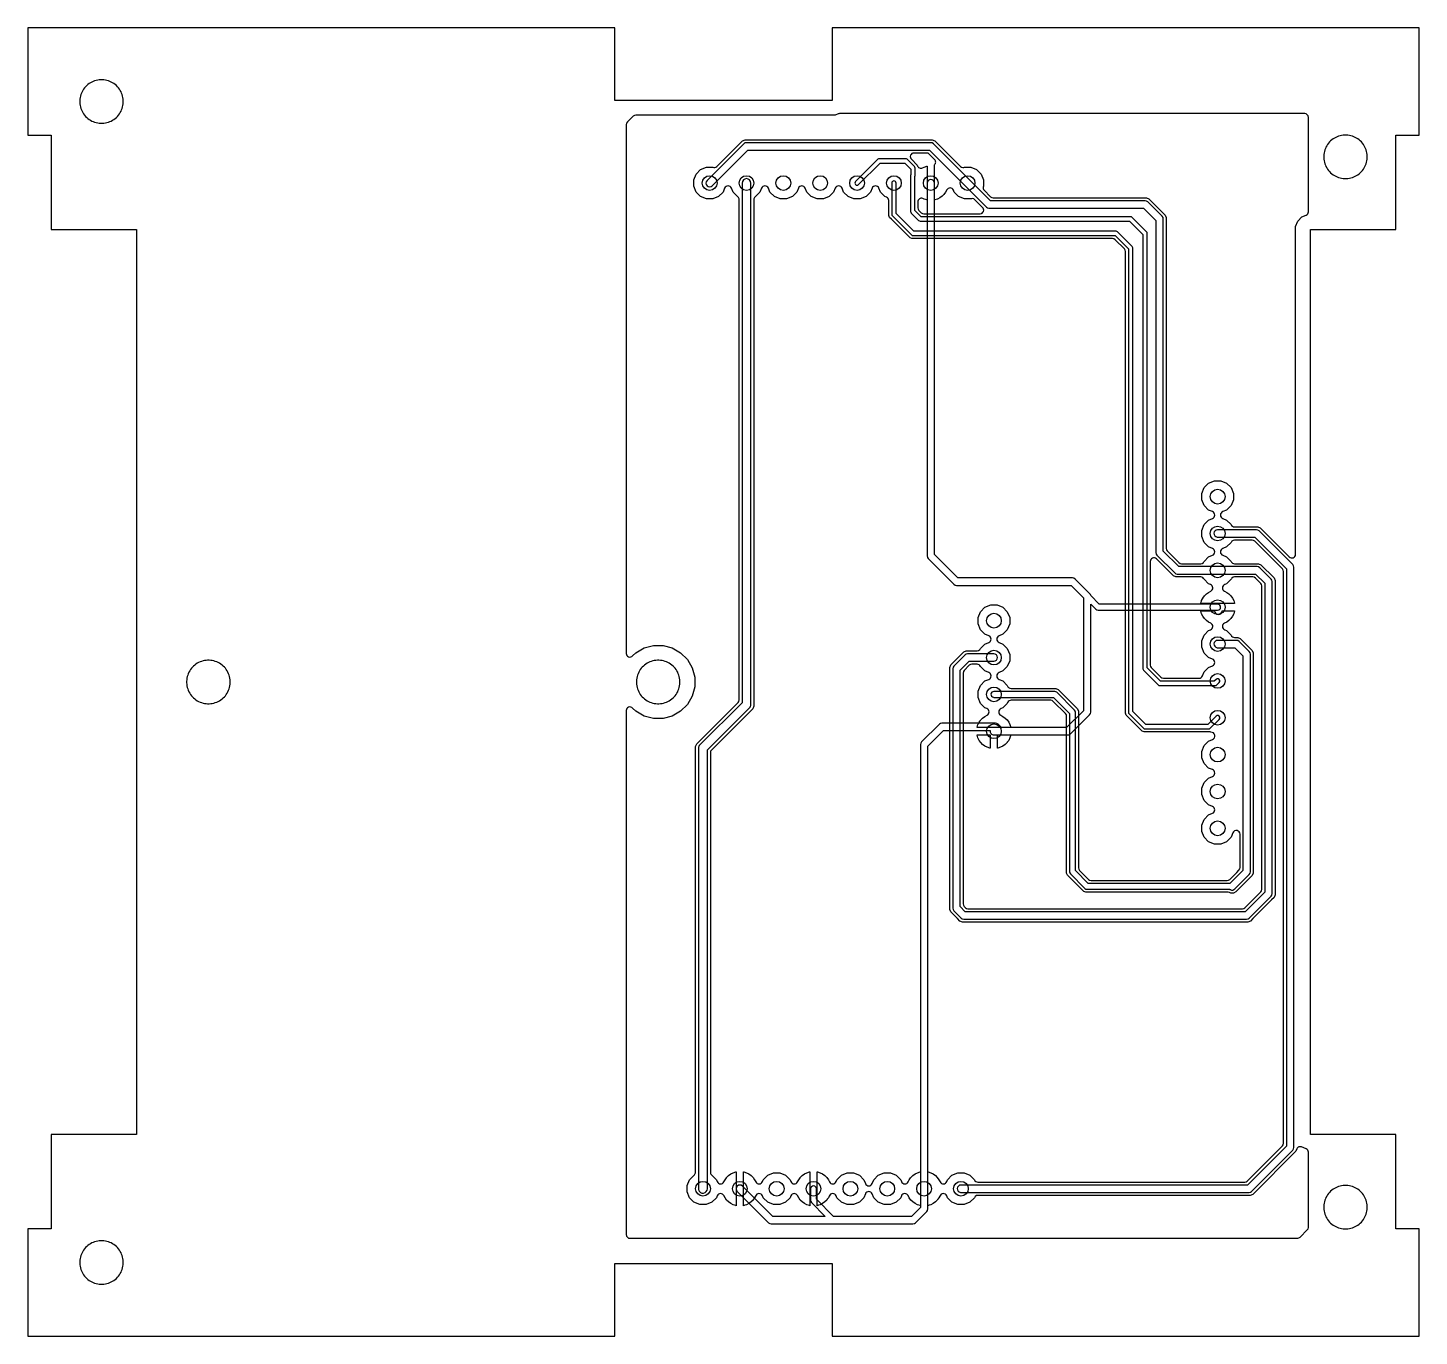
# Model space of a CAD drawing. Header units: millimetres. Extents: x 0 to 95.9, y 0 to 90.2.
import ezdxf

# ---------------------------------------------------------------- set-up
doc = ezdxf.new("R2010")
doc.units = ezdxf.units.MM

msp = doc.modelspace()

# ---------------------------------------------------------------- linework, layer by layer
at = {"layer": '16_copper'}
for points in [[(87.519, 6.748, 0.179039), (87.68, 6.82), (88.18, 7.32, 0.198912), (88.254, 7.5), (88.254, 12.677, 0.303348), (88.097, 12.912), (87.787, 13.04, 0.414736), (87.455, 12.903), (87.388, 12.741), (84.419, 9.772), (84.251, 9.703), (65.473, 9.703, 0.198684), (65.293, 9.629), (65.287, 9.621, 0.087198), (65.236, 9.541), (64.929, 9.234), (64.527, 9.068), (64.093, 9.068), (63.691, 9.234), (63.384, 9.541), (63.331, 9.67, 0.692382), (62.853, 9.656), (62.791, 9.534), (62.719, 9.436, 0.061867), (62.681, 9.382), (62.548, 9.249), (62.396, 9.139), (62.228, 9.054), (62.123, 9.02, 0.097452), (62.024, 8.992), (62.024, 10.16, 0.000065), (62.024, 10.16), (62.024, 11.328), (62.05, 11.324), (62.228, 11.266), (62.396, 11.181), (62.548, 11.071), (62.681, 10.938), (62.791, 10.786), (62.87, 10.631, 0.640147), (63.331, 10.65), (63.384, 10.779), (63.691, 11.086), (64.093, 11.252), (64.527, 11.252), (64.929, 11.086), (65.236, 10.779, 0.308798), (65.473, 10.617), (83.865, 10.617, 0.198912), (84.045, 10.692), (86.468, 13.115, 0.198912), (86.543, 13.295), (86.543, 52.705, 0.198912), (86.468, 52.885), (84.565, 54.788, 0.198912), (84.385, 54.863), (83.163, 54.863, 0.198684), (82.983, 54.789), (82.977, 54.781, 0.087198), (82.926, 54.701), (82.619, 54.394), (82.355, 54.285, 0.668179), (82.355, 53.815), (82.619, 53.706), (82.926, 53.399, 0.308798), (83.163, 53.237), (84.811, 53.237), (84.979, 53.168), (85.888, 52.259), (85.957, 52.091), (85.957, 30.409), (85.888, 30.241), (85.723, 30.077), (85.723, 30.077), (84.423, 28.777), (84.423, 28.777), (84.259, 28.612), (84.091, 28.543), (64.409, 28.543), (64.241, 28.612), (64.077, 28.777), (63.777, 29.077), (63.777, 29.077), (63.612, 29.241), (63.543, 29.409), (63.543, 46.091), (63.612, 46.259), (64.511, 47.158), (64.679, 47.227), (65.417, 47.227, 0.198684), (65.597, 47.301), (65.603, 47.309, 0.087198), (65.654, 47.389), (65.961, 47.696), (66.225, 47.805, 0.668179), (66.225, 48.275), (65.961, 48.384), (65.654, 48.691), (65.488, 49.093), (65.488, 49.527), (65.654, 49.929), (65.961, 50.236), (66.363, 50.402), (66.797, 50.402), (67.199, 50.236), (67.506, 49.929), (67.672, 49.527), (67.672, 49.093), (67.506, 48.691), (67.199, 48.384), (66.935, 48.275, 0.668179), (66.935, 47.805), (67.199, 47.696), (67.506, 47.389), (67.672, 46.987), (67.672, 46.553), (67.506, 46.151), (67.199, 45.844), (66.935, 45.735, 0.668179), (66.935, 45.265), (67.199, 45.156), (67.506, 44.849, 0.367936), (67.764, 44.636), (70.851, 44.636), (71, 44.575), (72.345, 43.23), (72.406, 43.081), (72.406, 32.274, 0.198912), (72.481, 32.094), (73.094, 31.481, 0.198912), (73.274, 31.406), (82.655, 31.406, 0.198915), (82.834, 31.481), (83.32, 31.966), (83.32, 31.966), (83.32, 31.966), (83.468, 32.115, 0.19891), (83.543, 32.295), (83.543, 34.594, 0.820681), (83.054, 34.691), (82.926, 34.381), (82.619, 34.074), (82.217, 33.908), (81.783, 33.908), (81.381, 34.074), (81.074, 34.381), (80.908, 34.783), (80.908, 35.217), (81.074, 35.619), (81.381, 35.926), (81.645, 36.035, 0.668183), (81.645, 36.505), (81.381, 36.614), (81.074, 36.921), (80.908, 37.323), (80.908, 37.757), (81.074, 38.159), (81.381, 38.466), (81.645, 38.575, 0.668183), (81.645, 39.045), (81.381, 39.154), (81.074, 39.461), (80.908, 39.863), (80.908, 40.297), (81.074, 40.699), (81.381, 41.006), (81.645, 41.115, 0.83501), (81.539, 41.628), (81.53, 41.632, 0.079497), (81.451, 41.644), (76.929, 41.644), (76.799, 41.699), (75.699, 42.799), (75.644, 42.929), (75.644, 74.747, 0.198912), (75.57, 74.927), (74.927, 75.57, 0.198912), (74.747, 75.644), (60.929, 75.644), (60.799, 75.699), (60.663, 75.834), (60.663, 75.834), (59.524, 76.973), (59.524, 76.973), (59.389, 77.109), (59.334, 77.239), (59.334, 78.265, 0.303351), (59.178, 78.5), (59.071, 78.544), (58.764, 78.851), (58.655, 79.115, 0.668183), (58.185, 79.115), (58.076, 78.851), (57.769, 78.544), (57.367, 78.378), (56.933, 78.378), (56.531, 78.544), (56.224, 78.851), (56.115, 79.115, 0.668183), (55.645, 79.115), (55.536, 78.851), (55.229, 78.544), (54.827, 78.378), (54.393, 78.378), (53.991, 78.544), (53.684, 78.851), (53.575, 79.115, 0.668179), (53.105, 79.115), (52.996, 78.851), (52.689, 78.544), (52.287, 78.378), (51.853, 78.378), (51.451, 78.544), (51.144, 78.851), (51.035, 79.115, 0.668179), (50.565, 79.115), (50.456, 78.851), (50.115, 78.51, 0.202526), (50.038, 78.329), (50.038, 43.429), (49.961, 43.242), (47.112, 40.394, 0.198912), (47.038, 40.214), (47.038, 11.301, 0.201401), (47.115, 11.12), (47.456, 10.779), (47.509, 10.65, 0.640147), (47.97, 10.631), (48.049, 10.786), (48.143, 10.914, 0.02774), (48.159, 10.938), (48.292, 11.071), (48.444, 11.181), (48.612, 11.266), (48.79, 11.324), (48.816, 11.328), (48.816, 10.16, 0.000065), (48.816, 10.16), (48.816, 8.992), (48.79, 8.996), (48.612, 9.054), (48.444, 9.139), (48.292, 9.249), (48.159, 9.382), (48.049, 9.534), (47.97, 9.689, 0.640147), (47.509, 9.67), (47.456, 9.541), (47.149, 9.234), (46.747, 9.068), (46.313, 9.068), (45.911, 9.234), (45.604, 9.541), (45.438, 9.943), (45.438, 10.377), (45.604, 10.779), (45.945, 11.12, 0.202526), (46.022, 11.301), (46.022, 40.631), (46.099, 40.818), (48.948, 43.666, 0.198912), (49.022, 43.846), (49.022, 78.329, 0.201401), (48.945, 78.51), (48.604, 78.851), (48.495, 79.115, 0.668179), (48.025, 79.115), (47.916, 78.851), (47.609, 78.544), (47.207, 78.378), (46.773, 78.378), (46.371, 78.544), (46.064, 78.851), (45.898, 79.253), (45.898, 79.687), (46.064, 80.089), (46.371, 80.396), (46.773, 80.562), (47.207, 80.562, 0.308802), (47.489, 80.615), (49.261, 82.388), (49.429, 82.457), (62.331, 82.457), (62.499, 82.388), (64.271, 80.615, 0.198685), (64.451, 80.541), (64.46, 80.542, 0.087181), (64.553, 80.562), (64.987, 80.562), (65.389, 80.396), (65.696, 80.089), (65.862, 79.687), (65.862, 79.253, 0.308802), (65.915, 78.971), (66.355, 78.532, 0.198912), (66.535, 78.457), (77.091, 78.457), (77.259, 78.388), (78.223, 77.423), (78.223, 77.423), (78.388, 77.259), (78.457, 77.091), (78.457, 54.295, 0.198912), (78.532, 54.115), (79.335, 53.312, 0.198912), (79.515, 53.237), (80.837, 53.237, 0.198684), (81.017, 53.311), (81.023, 53.319, 0.087198), (81.074, 53.399), (81.381, 53.706), (81.645, 53.815, 0.668179), (81.645, 54.285), (81.381, 54.394), (81.074, 54.701), (80.908, 55.103), (80.908, 55.537), (81.074, 55.939), (81.381, 56.246), (81.645, 56.355, 0.668179), (81.645, 56.825), (81.381, 56.934), (81.074, 57.241), (80.908, 57.643), (80.908, 58.077), (81.074, 58.479), (81.381, 58.786), (81.783, 58.952), (82.217, 58.952), (82.619, 58.786), (82.926, 58.479), (83.092, 58.077), (83.092, 57.643), (82.926, 57.241), (82.619, 56.934), (82.355, 56.825, 0.668179), (82.355, 56.355), (82.619, 56.246), (82.926, 55.939, 0.308798), (83.163, 55.777), (84.771, 55.777), (84.939, 55.708), (86.94, 53.706, 0.668179), (87.374, 53.886), (87.374, 76.482), (87.529, 76.856), (87.814, 77.141), (88.097, 77.258, 0.303348), (88.254, 77.493), (88.254, 84, 0.414214), (88, 84.254), (55.939, 84.254, 0.098493), (55.842, 84.235), (55.647, 84.154), (41.9, 84.154, 0.198912), (41.72, 84.08), (41.32, 83.68, 0.198912), (41.246, 83.5), (41.246, 47.057, 0.668182), (41.68, 46.878), (41.9, 47.098), (42.474, 47.43), (43.114, 47.601), (43.776, 47.601), (44.416, 47.43), (44.99, 47.098), (45.458, 46.63), (45.79, 46.056), (45.961, 45.416), (45.961, 44.754), (45.79, 44.114), (45.458, 43.54), (44.99, 43.072), (44.416, 42.74), (43.776, 42.569), (43.114, 42.569), (42.474, 42.74), (41.9, 43.072), (41.68, 43.292, 0.668182), (41.246, 43.113), (41.246, 7, 0.414214), (41.5, 6.746), (87.5, 6.746)], [(78.254, 54.105), (78.254, 77, 0.198912), (78.18, 77.18), (77.18, 78.18, 0.198912), (77, 78.254), (66.345, 78.254), (62.42, 82.18, 0.198912), (62.24, 82.254), (49.52, 82.254, 0.198912), (49.34, 82.18), (46.81, 79.65, 1), (47.17, 79.29), (49.625, 81.746), (62.135, 81.746), (66.06, 77.82, 0.198912), (66.24, 77.746), (76.895, 77.746), (77.746, 76.895), (77.746, 54, 0.198912), (77.82, 53.82), (79.04, 52.6, 0.198912), (79.22, 52.526), (84.615, 52.526), (85.246, 51.895), (85.246, 30.605), (83.895, 29.254), (64.605, 29.254), (64.254, 29.605), (64.254, 45.895), (64.875, 46.516), (66.58, 46.516, 1), (66.58, 47.024), (64.77, 47.024, 0.198912), (64.59, 46.95), (63.82, 46.18, 0.198912), (63.746, 46), (63.746, 29.5, 0.198912), (63.82, 29.32), (64.32, 28.82, 0.198912), (64.5, 28.746), (84, 28.746, 0.198912), (84.18, 28.82), (85.68, 30.32, 0.198912), (85.754, 30.5), (85.754, 52, 0.198912), (85.68, 52.18), (84.9, 52.96, 0.198912), (84.72, 53.034), (79.325, 53.034)], [(65.644, 77.357, 0.640287), (65.804, 77.789), (65.269, 78.325, 0.198683), (65.089, 78.399), (65.08, 78.398, 0.087181), (64.987, 78.378), (64.553, 78.378), (64.151, 78.544), (63.844, 78.851), (63.791, 78.98, 0.640147), (63.33, 78.999), (63.251, 78.844), (63.141, 78.692), (63.008, 78.559), (62.856, 78.449), (62.688, 78.364, 0.006549), (62.682, 78.362), (62.51, 78.306), (62.484, 78.302), (62.484, 79.47, 0.000065), (62.484, 79.47), (62.484, 80.728, 0.432561), (62.496, 81.097), (62.125, 81.468, 0.198912), (61.945, 81.543), (61.073, 81.543, 0.668182), (60.894, 81.109), (61.301, 80.701, 0.498017), (61.671, 80.525), (61.772, 80.576), (61.95, 80.634), (61.976, 80.638), (61.976, 79.47, 0.000065), (61.976, 79.47), (61.976, 78.302), (61.95, 78.306), (61.772, 78.364, 0.080901), (61.693, 78.402), (61.674, 78.41, 0.509966), (61.341, 78.169), (61.341, 77.767, 0.198912), (61.415, 77.587), (61.573, 77.43, 0.198912), (61.753, 77.356), (65.625, 77.356)], [(81.836, 44.838, 0.189183), (81.938, 44.882), (82.108, 45.052, 1), (81.892, 45.268), (81.767, 45.142), (78.073, 45.142), (77.152, 46.063), (77.152, 76, 0.198912), (77.108, 76.108), (76.108, 77.108, 0.198912), (76, 77.152), (61.563, 77.152), (61.138, 77.578), (61.138, 79.936, 0.100005), (61.152, 80), (61.152, 80.5, 0.198912), (61.108, 80.608), (60.608, 81.108, 0.198912), (60.5, 81.152), (58.68, 81.152, 0.198912), (58.572, 81.108), (57.042, 79.578, 1), (57.258, 79.362), (58.743, 80.848), (60.437, 80.848), (60.848, 80.437), (60.848, 80.049, 0.108629), (60.833, 79.986), (60.833, 77.515, 0.198912), (60.878, 77.407), (61.392, 76.892, 0.198912), (61.5, 76.848), (75.937, 76.848), (76.848, 75.937), (76.848, 46, 0.198912), (76.892, 45.892), (77.902, 44.882, 0.198912), (78.01, 44.838), (81.83, 44.838)], [(46.575, 9.859, 0.37152), (46.835, 10.16), (46.835, 40.404), (49.746, 43.314, 0.198912), (49.835, 43.53), (49.835, 79.47, 1), (49.225, 79.47), (49.225, 43.656), (46.314, 40.746, 0.198912), (46.225, 40.53), (46.225, 10.16), (46.228, 10.116), (46.238, 10.074), (46.253, 10.033), (46.274, 9.995), (46.3, 9.96), (46.331, 9.929), (46.366, 9.903), (46.404, 9.882), (46.445, 9.867), (46.488, 9.858), (46.531, 9.855)], [(81.386, 41.848, 0.189183), (81.488, 41.892), (82.108, 42.512, 1), (81.892, 42.728), (81.317, 42.152), (77.063, 42.152), (76.152, 43.063), (76.152, 75, 0.198912), (76.108, 75.108), (75.108, 76.108, 0.198912), (75, 76.152), (61.063, 76.152), (59.842, 77.373), (59.842, 79.47, 1), (59.538, 79.47), (59.538, 77.31, 0.198912), (59.582, 77.202), (60.892, 75.892, 0.198912), (61, 75.848), (74.937, 75.848), (75.848, 74.937), (75.848, 43, 0.198912), (75.892, 42.892), (76.892, 41.892, 0.198912), (77, 41.848), (81.38, 41.848)], [(84.179, 9.908, 0.179039), (84.34, 9.98), (87.18, 12.82, 0.198912), (87.254, 13), (87.254, 53, 0.198912), (87.18, 53.18), (84.86, 55.5, 0.198912), (84.68, 55.574), (82, 55.574, 0.922843), (81.959, 55.069), (82, 55.066), (84.575, 55.066), (86.746, 52.895), (86.746, 13.105), (84.055, 10.414), (64.31, 10.414, 0.922843), (64.269, 9.909), (64.31, 9.906), (84.16, 9.906)], [(83.725, 29.459, 0.179039), (83.885, 29.532), (84.968, 30.615, 0.198912), (85.043, 30.795), (85.043, 51.705, 0.198912), (84.968, 51.885), (84.605, 52.248, 0.198912), (84.425, 52.323), (83.163, 52.323, 0.198684), (82.983, 52.249), (82.977, 52.241, 0.087198), (82.926, 52.161), (82.619, 51.854), (82.49, 51.801, 0.640147), (82.471, 51.34), (82.626, 51.261), (82.778, 51.151), (82.911, 51.018), (83.021, 50.866), (83.106, 50.698), (83.164, 50.52), (83.168, 50.494), (82, 50.494, 0.000065), (82, 50.494), (80.832, 50.494), (80.836, 50.52), (80.865, 50.609, 0.085793), (80.894, 50.698), (80.959, 50.826, 0.042178), (80.979, 50.866), (81.089, 51.018), (81.222, 51.151), (81.374, 51.261), (81.529, 51.34, 0.640147), (81.51, 51.801), (81.381, 51.854), (81.074, 52.161, 0.308798), (80.837, 52.323), (79.129, 52.323), (78.961, 52.392), (78.797, 52.557), (77.789, 53.564, 0.668179), (77.356, 53.385), (77.356, 46.253, 0.198912), (77.43, 46.073), (78.083, 45.42, 0.198912), (78.263, 45.346), (80.725, 45.346, 0.303348), (80.96, 45.502), (81.074, 45.779), (81.381, 46.086), (81.645, 46.195, 0.668179), (81.645, 46.665), (81.381, 46.774), (81.074, 47.081), (80.908, 47.483), (80.908, 47.917), (81.074, 48.319), (81.381, 48.626), (81.51, 48.679, 0.640147), (81.529, 49.14), (81.374, 49.219), (81.222, 49.329), (81.089, 49.462), (80.979, 49.614), (80.894, 49.782), (80.836, 49.96), (80.832, 49.986), (81.793, 49.986, 0.946473), (82.303, 49.986), (83.168, 49.986, 0.025002), (83.164, 49.96), (83.106, 49.782), (83.021, 49.614), (82.911, 49.462), (82.778, 49.329), (82.626, 49.219), (82.471, 49.14, 0.640147), (82.49, 48.679), (82.619, 48.626), (82.926, 48.319, 0.308798), (83.163, 48.157), (83.391, 48.157), (83.559, 48.088), (84.388, 47.259), (84.457, 47.091), (84.457, 31.909), (84.388, 31.741), (84.223, 31.577), (84.223, 31.577), (83.259, 30.612), (83.091, 30.543), (82.909, 30.543, 0.178296), (82.736, 30.594), (72.919, 30.594), (72.77, 30.655), (71.655, 31.77), (71.594, 31.919), (71.594, 42.726, 0.198912), (71.519, 42.906), (70.676, 43.749, 0.198912), (70.496, 43.824), (67.764, 43.824, 0.292746), (67.533, 43.676), (67.529, 43.667), (67.506, 43.611), (67.199, 43.304), (67.07, 43.251, 0.640147), (67.051, 42.79), (67.206, 42.711), (67.358, 42.601), (67.491, 42.468), (67.601, 42.316), (67.686, 42.148), (67.744, 41.97), (67.748, 41.944), (66.58, 41.944, 0.000065), (66.58, 41.944), (65.412, 41.944, 0.02876), (65.417, 41.973), (65.474, 42.148, 0.045163), (65.495, 42.19), (65.559, 42.316), (65.628, 42.41, 0.066228), (65.669, 42.468), (65.802, 42.601), (65.954, 42.711), (66.109, 42.79, 0.640147), (66.09, 43.251), (65.961, 43.304), (65.654, 43.611), (65.488, 44.013), (65.488, 44.447), (65.654, 44.849), (65.961, 45.156), (66.225, 45.265, 0.668179), (66.225, 45.735), (65.961, 45.844), (65.654, 46.151, 0.308798), (65.417, 46.313), (65.065, 46.313, 0.198912), (64.885, 46.238), (64.532, 45.885, 0.198912), (64.457, 45.705), (64.457, 29.795, 0.198912), (64.532, 29.615), (64.615, 29.532, 0.198912), (64.795, 29.457), (83.705, 29.457)], [(83.039, 30.749, 0.159103), (83.18, 30.82), (84.18, 31.82, 0.198912), (84.254, 32), (84.254, 47, 0.198912), (84.18, 47.18), (83.48, 47.88, 0.198912), (83.3, 47.954), (82, 47.954, 0.922843), (81.959, 47.449), (82, 47.446), (83.195, 47.446), (83.746, 46.895), (83.746, 32.105), (82.844, 31.203), (73.084, 31.203), (72.203, 32.084), (72.203, 43, 0.198912), (72.144, 43.144), (70.914, 44.374, 0.198912), (70.77, 44.433), (66.58, 44.433, 0.923416), (66.548, 44.029), (66.58, 44.027), (70.686, 44.027), (71.797, 42.916), (71.797, 32, 0.198912), (71.856, 31.856), (72.856, 30.856, 0.198912), (73, 30.797), (82.848, 30.797), (82.85, 30.795), (82.884, 30.774), (82.921, 30.759), (82.96, 30.749), (82.999, 30.746)], [(66.834, 41.436), (67.748, 41.436, 0.066978), (67.731, 41.369), (67.686, 41.232), (67.601, 41.064), (67.505, 40.932, 0.023022), (67.491, 40.912), (67.358, 40.779), (67.206, 40.669), (67.038, 40.584), (66.86, 40.526), (66.855, 40.525), (66.855, 40.525), (66.855, 40.525), (66.834, 40.522)], [(53.87, 8.996), (53.692, 9.054), (53.524, 9.139), (53.372, 9.249), (53.239, 9.382), (53.129, 9.534), (53.05, 9.689, 0.640147), (52.589, 9.67), (52.536, 9.541), (52.229, 9.234), (51.827, 9.068), (51.393, 9.068), (50.991, 9.234), (50.684, 9.541), (50.631, 9.67, 0.692406), (50.153, 9.656), (50.091, 9.534), (50.019, 9.436, 0.061867), (49.981, 9.382), (49.848, 9.249), (49.696, 9.139), (49.528, 9.054), (49.423, 9.02, 0.097452), (49.324, 8.992), (49.324, 10.16, 0.000065), (49.324, 10.16), (49.324, 11.328), (49.35, 11.324), (49.528, 11.266), (49.696, 11.181), (49.848, 11.071), (49.981, 10.938), (50.091, 10.786), (50.17, 10.631, 0.640149), (50.631, 10.65), (50.684, 10.779), (50.991, 11.086), (51.393, 11.252), (51.827, 11.252), (52.229, 11.086), (52.536, 10.779), (52.589, 10.65, 0.640147), (53.05, 10.631), (53.129, 10.786), (53.223, 10.914, 0.02774), (53.239, 10.938), (53.372, 11.071), (53.524, 11.181), (53.692, 11.266), (53.87, 11.324), (53.896, 11.328), (53.896, 10.16, 0.000065), (53.896, 10.16), (53.896, 8.992)], [(61.49, 8.996), (61.312, 9.054), (61.144, 9.139), (60.992, 9.249), (60.859, 9.382), (60.749, 9.534), (60.67, 9.689, 0.640147), (60.209, 9.67), (60.156, 9.541), (59.849, 9.234), (59.447, 9.068), (59.013, 9.068), (58.611, 9.234), (58.304, 9.541), (58.195, 9.805, 0.668183), (57.725, 9.805), (57.616, 9.541), (57.309, 9.234), (56.907, 9.068), (56.473, 9.068), (56.071, 9.234), (55.764, 9.541), (55.711, 9.67, 0.692382), (55.233, 9.656), (55.171, 9.534), (55.099, 9.436, 0.061867), (55.061, 9.382), (54.928, 9.249), (54.776, 9.139), (54.608, 9.054), (54.503, 9.02, 0.097452), (54.404, 8.992), (54.404, 10.16, 0.000065), (54.404, 10.16), (54.404, 11.328), (54.43, 11.324), (54.608, 11.266), (54.776, 11.181), (54.928, 11.071), (55.061, 10.938), (55.171, 10.786), (55.25, 10.631, 0.640147), (55.711, 10.65), (55.764, 10.779), (56.071, 11.086), (56.473, 11.252), (56.907, 11.252), (57.309, 11.086), (57.616, 10.779), (57.725, 10.515, 0.668183), (58.195, 10.515), (58.304, 10.779), (58.611, 11.086), (59.013, 11.252), (59.447, 11.252), (59.849, 11.086), (60.156, 10.779), (60.209, 10.65, 0.640147), (60.67, 10.631), (60.749, 10.786), (60.843, 10.914, 0.02774), (60.859, 10.938), (60.992, 11.071), (61.144, 11.181), (61.312, 11.266), (61.49, 11.324), (61.516, 11.328), (61.516, 10.16, 0.000065), (61.516, 10.16), (61.516, 8.992)]]:
    msp.add_lwpolyline(points, format="xyb", close=True, dxfattribs=at)
msp.add_lwpolyline([(66.3, 40.526), (66.122, 40.584), (65.954, 40.669), (65.802, 40.779), (65.669, 40.912), (65.559, 41.064), (65.474, 41.232), (65.416, 41.41), (65.412, 41.436), (66.326, 41.436), (66.326, 40.522)], close=True, dxfattribs=at)
at = {"layer": '1_copper'}
msp.add_lwpolyline([(63.105, 41.746), (66.333, 41.746, 0.481135), (66.58, 41.436), (71.69, 41.436, 0.198912), (71.87, 41.51), (73.18, 42.82, 0.198912), (73.254, 43), (73.254, 50.459), (73.616, 50.096, 0.198912), (73.76, 50.037), (82, 50.037, 1), (82, 50.443), (73.844, 50.443), (73.251, 51.036, 0.161998), (73.18, 51.18), (72.18, 52.18, 0.198912), (72, 52.254), (64.105, 52.254), (62.484, 53.875), (62.484, 79.47, 1), (61.976, 79.47), (61.976, 53.77, 0.198912), (62.05, 53.59), (63.82, 51.82, 0.198912), (64, 51.746), (71.895, 51.746), (72.746, 50.895), (72.746, 43.105), (71.585, 41.944), (67.105, 41.944), (66.87, 42.18, 0.198912), (66.69, 42.254), (63, 42.254, 0.198912), (62.82, 42.18), (61.59, 40.95, 0.198912), (61.516, 40.77), (61.516, 8.875), (60.895, 8.254), (55.533, 8.254), (54.353, 9.434), (54.353, 10.16, 1), (53.947, 10.16), (53.947, 9.35, 0.198912), (54.006, 9.206), (54.959, 8.254), (51.335, 8.254), (49.25, 10.34, 1), (48.89, 9.98), (51.05, 7.82, 0.198912), (51.23, 7.746), (61, 7.746, 0.198912), (61.18, 7.82), (61.95, 8.59, 0.198912), (62.024, 8.77), (62.024, 40.665)], format="xyb", close=True, dxfattribs=at)
at = {"layer": 'drills_PTH'}
for centre in [(46.99, 79.47), (49.53, 79.47), (52.07, 79.47), (54.61, 79.47), (57.15, 79.47), (59.69, 79.47), (62.23, 79.47), (64.77, 79.47), (82, 57.86), (82, 55.32), (82, 52.78), (82, 50.24), (66.58, 49.31), (82, 47.7), (66.58, 46.77), (82, 45.16), (66.58, 44.23), (66.58, 41.69), (82, 42.62), (82, 40.08), (82, 37.54), (82, 35), (46.53, 10.16), (49.07, 10.16), (51.61, 10.16), (54.15, 10.16), (56.69, 10.16), (59.23, 10.16), (61.77, 10.16), (64.31, 10.16)]:
    msp.add_circle(centre, 0.508, dxfattribs=at)
at = {"layer": 'holes'}
for points in [[(6.58, 85.036), (6.58, 85.144), (6.572, 85.25), (6.557, 85.357), (6.534, 85.461), (6.504, 85.564), (6.467, 85.664), (6.422, 85.762), (6.371, 85.856), (6.313, 85.946), (6.249, 86.032), (6.179, 86.113), (6.103, 86.189), (6.022, 86.259), (5.936, 86.323), (5.846, 86.381), (5.752, 86.432), (5.654, 86.477), (5.554, 86.514), (5.451, 86.544), (5.347, 86.567), (5.24, 86.582), (5.134, 86.59), (5.026, 86.59), (4.92, 86.582), (4.814, 86.567), (4.709, 86.544), (4.606, 86.514), (4.506, 86.477), (4.408, 86.432), (4.314, 86.381), (4.224, 86.323), (4.138, 86.259), (4.057, 86.189), (3.981, 86.113), (3.911, 86.032), (3.847, 85.946), (3.789, 85.856), (3.738, 85.762), (3.693, 85.664), (3.656, 85.564), (3.626, 85.461), (3.603, 85.357), (3.588, 85.25), (3.58, 85.144), (3.58, 85.036), (3.588, 84.93), (3.603, 84.824), (3.626, 84.719), (3.656, 84.616), (3.693, 84.516), (3.738, 84.418), (3.789, 84.324), (3.847, 84.234), (3.911, 84.148), (3.981, 84.067), (4.057, 83.991), (4.138, 83.921), (4.224, 83.857), (4.314, 83.799), (4.408, 83.748), (4.506, 83.703), (4.606, 83.666), (4.709, 83.636), (4.814, 83.613), (4.92, 83.598), (5.026, 83.59), (5.134, 83.59), (5.24, 83.598), (5.347, 83.613), (5.451, 83.636), (5.554, 83.666), (5.654, 83.703), (5.752, 83.748), (5.846, 83.799), (5.936, 83.857), (6.022, 83.921), (6.103, 83.991), (6.179, 84.067), (6.249, 84.148), (6.313, 84.234), (6.371, 84.324), (6.422, 84.418), (6.467, 84.516), (6.504, 84.616), (6.534, 84.719), (6.557, 84.824), (6.572, 84.93), (6.58, 85.036)], [(92.31, 81.226), (92.31, 81.334), (92.302, 81.44), (92.287, 81.547), (92.264, 81.651), (92.234, 81.754), (92.197, 81.854), (92.152, 81.952), (92.101, 82.046), (92.043, 82.136), (91.979, 82.222), (91.909, 82.303), (91.833, 82.379), (91.752, 82.449), (91.666, 82.513), (91.576, 82.571), (91.482, 82.622), (91.384, 82.667), (91.284, 82.704), (91.181, 82.734), (91.077, 82.757), (90.97, 82.772), (90.864, 82.78), (90.756, 82.78), (90.65, 82.772), (90.544, 82.757), (90.439, 82.734), (90.336, 82.704), (90.236, 82.667), (90.138, 82.622), (90.044, 82.571), (89.954, 82.513), (89.868, 82.449), (89.787, 82.379), (89.711, 82.303), (89.641, 82.222), (89.577, 82.136), (89.519, 82.046), (89.468, 81.952), (89.423, 81.854), (89.386, 81.754), (89.356, 81.651), (89.333, 81.547), (89.318, 81.44), (89.31, 81.334), (89.31, 81.226), (89.318, 81.12), (89.333, 81.014), (89.356, 80.909), (89.386, 80.806), (89.423, 80.706), (89.468, 80.608), (89.519, 80.514), (89.577, 80.424), (89.641, 80.338), (89.711, 80.257), (89.787, 80.181), (89.868, 80.111), (89.954, 80.047), (90.044, 79.989), (90.138, 79.938), (90.236, 79.893), (90.336, 79.856), (90.439, 79.826), (90.544, 79.803), (90.65, 79.788), (90.756, 79.78), (90.864, 79.78), (90.97, 79.788), (91.077, 79.803), (91.181, 79.826), (91.284, 79.856), (91.384, 79.893), (91.482, 79.938), (91.576, 79.989), (91.666, 80.047), (91.752, 80.111), (91.833, 80.181), (91.909, 80.257), (91.979, 80.338), (92.043, 80.424), (92.101, 80.514), (92.152, 80.608), (92.197, 80.706), (92.234, 80.806), (92.264, 80.909), (92.287, 81.014), (92.302, 81.12), (92.31, 81.226)], [(13.945, 45.031), (13.945, 45.139), (13.937, 45.245), (13.922, 45.352), (13.899, 45.456), (13.869, 45.559), (13.832, 45.659), (13.787, 45.757), (13.736, 45.851), (13.678, 45.941), (13.614, 46.027), (13.544, 46.108), (13.468, 46.184), (13.387, 46.254), (13.301, 46.318), (13.211, 46.376), (13.117, 46.427), (13.019, 46.472), (12.919, 46.509), (12.816, 46.539), (12.712, 46.562), (12.605, 46.577), (12.499, 46.585), (12.391, 46.585), (12.285, 46.577), (12.179, 46.562), (12.074, 46.539), (11.971, 46.509), (11.871, 46.472), (11.773, 46.427), (11.679, 46.376), (11.589, 46.318), (11.503, 46.254), (11.422, 46.184), (11.346, 46.108), (11.276, 46.027), (11.212, 45.941), (11.154, 45.851), (11.103, 45.757), (11.058, 45.659), (11.021, 45.559), (10.991, 45.456), (10.968, 45.352), (10.953, 45.245), (10.945, 45.139), (10.945, 45.031), (10.953, 44.925), (10.968, 44.819), (10.991, 44.714), (11.021, 44.611), (11.058, 44.511), (11.103, 44.413), (11.154, 44.319), (11.212, 44.229), (11.276, 44.143), (11.346, 44.062), (11.422, 43.986), (11.503, 43.916), (11.589, 43.852), (11.679, 43.794), (11.773, 43.743), (11.871, 43.698), (11.971, 43.661), (12.074, 43.631), (12.179, 43.608), (12.285, 43.593), (12.391, 43.585), (12.499, 43.585), (12.605, 43.593), (12.712, 43.608), (12.816, 43.631), (12.919, 43.661), (13.019, 43.698), (13.117, 43.743), (13.211, 43.794), (13.301, 43.852), (13.387, 43.916), (13.468, 43.986), (13.544, 44.062), (13.614, 44.143), (13.678, 44.229), (13.736, 44.319), (13.787, 44.413), (13.832, 44.511), (13.869, 44.611), (13.899, 44.714), (13.922, 44.819), (13.937, 44.925), (13.945, 45.031)], [(44.945, 45.031), (44.945, 45.139), (44.937, 45.245), (44.922, 45.352), (44.899, 45.456), (44.869, 45.559), (44.832, 45.659), (44.787, 45.757), (44.736, 45.851), (44.678, 45.941), (44.614, 46.027), (44.544, 46.108), (44.468, 46.184), (44.387, 46.254), (44.301, 46.318), (44.211, 46.376), (44.117, 46.427), (44.019, 46.472), (43.919, 46.509), (43.816, 46.539), (43.712, 46.562), (43.605, 46.577), (43.499, 46.585), (43.391, 46.585), (43.285, 46.577), (43.178, 46.562), (43.074, 46.539), (42.971, 46.509), (42.871, 46.472), (42.773, 46.427), (42.679, 46.376), (42.589, 46.318), (42.503, 46.254), (42.422, 46.184), (42.346, 46.108), (42.276, 46.027), (42.212, 45.941), (42.154, 45.851), (42.103, 45.757), (42.058, 45.659), (42.021, 45.559), (41.991, 45.456), (41.968, 45.352), (41.953, 45.245), (41.945, 45.139), (41.945, 45.031), (41.953, 44.925), (41.968, 44.819), (41.991, 44.714), (42.021, 44.611), (42.058, 44.511), (42.103, 44.413), (42.154, 44.319), (42.212, 44.229), (42.276, 44.143), (42.346, 44.062), (42.422, 43.986), (42.503, 43.916), (42.589, 43.852), (42.679, 43.794), (42.773, 43.743), (42.871, 43.698), (42.971, 43.661), (43.074, 43.631), (43.178, 43.608), (43.285, 43.593), (43.391, 43.585), (43.499, 43.585), (43.605, 43.593), (43.712, 43.608), (43.816, 43.631), (43.919, 43.661), (44.019, 43.698), (44.117, 43.743), (44.211, 43.794), (44.301, 43.852), (44.387, 43.916), (44.468, 43.986), (44.544, 44.062), (44.614, 44.143), (44.678, 44.229), (44.736, 44.319), (44.787, 44.413), (44.832, 44.511), (44.869, 44.611), (44.899, 44.714), (44.922, 44.819), (44.937, 44.925), (44.945, 45.031)], [(92.31, 8.836), (92.31, 8.944), (92.302, 9.05), (92.287, 9.157), (92.264, 9.261), (92.234, 9.364), (92.197, 9.464), (92.152, 9.562), (92.101, 9.656), (92.043, 9.746), (91.979, 9.832), (91.909, 9.913), (91.833, 9.989), (91.752, 10.059), (91.666, 10.123), (91.576, 10.181), (91.482, 10.232), (91.384, 10.277), (91.284, 10.314), (91.181, 10.344), (91.077, 10.367), (90.97, 10.382), (90.864, 10.39), (90.756, 10.39), (90.65, 10.382), (90.544, 10.367), (90.439, 10.344), (90.336, 10.314), (90.236, 10.277), (90.138, 10.232), (90.044, 10.181), (89.954, 10.123), (89.868, 10.059), (89.787, 9.989), (89.711, 9.913), (89.641, 9.832), (89.577, 9.746), (89.519, 9.656), (89.468, 9.562), (89.423, 9.464), (89.386, 9.364), (89.356, 9.261), (89.333, 9.157), (89.318, 9.05), (89.31, 8.944), (89.31, 8.836), (89.318, 8.73), (89.333, 8.623), (89.356, 8.519), (89.386, 8.416), (89.423, 8.316), (89.468, 8.218), (89.519, 8.124), (89.577, 8.034), (89.641, 7.948), (89.711, 7.867), (89.787, 7.791), (89.868, 7.721), (89.954, 7.657), (90.044, 7.599), (90.138, 7.548), (90.236, 7.503), (90.336, 7.466), (90.439, 7.436), (90.544, 7.413), (90.65, 7.398), (90.756, 7.39), (90.864, 7.39), (90.97, 7.398), (91.077, 7.413), (91.181, 7.436), (91.284, 7.466), (91.384, 7.503), (91.482, 7.548), (91.576, 7.599), (91.666, 7.657), (91.752, 7.721), (91.833, 7.791), (91.909, 7.867), (91.979, 7.948), (92.043, 8.034), (92.101, 8.124), (92.152, 8.218), (92.197, 8.316), (92.234, 8.416), (92.264, 8.519), (92.287, 8.623), (92.302, 8.73), (92.31, 8.836)], [(6.58, 5.026), (6.58, 5.134), (6.572, 5.24), (6.557, 5.347), (6.534, 5.451), (6.504, 5.554), (6.467, 5.654), (6.422, 5.752), (6.371, 5.846), (6.313, 5.936), (6.249, 6.022), (6.179, 6.103), (6.103, 6.179), (6.022, 6.249), (5.936, 6.313), (5.846, 6.371), (5.752, 6.422), (5.654, 6.467), (5.554, 6.504), (5.451, 6.534), (5.347, 6.557), (5.24, 6.572), (5.134, 6.58), (5.026, 6.58), (4.92, 6.572), (4.814, 6.557), (4.709, 6.534), (4.606, 6.504), (4.506, 6.467), (4.408, 6.422), (4.314, 6.371), (4.224, 6.313), (4.138, 6.249), (4.057, 6.179), (3.981, 6.103), (3.911, 6.022), (3.847, 5.936), (3.789, 5.846), (3.738, 5.752), (3.693, 5.654), (3.656, 5.554), (3.626, 5.451), (3.603, 5.347), (3.588, 5.24), (3.58, 5.134), (3.58, 5.026), (3.588, 4.92), (3.603, 4.814), (3.626, 4.709), (3.656, 4.606), (3.693, 4.506), (3.738, 4.408), (3.789, 4.314), (3.847, 4.224), (3.911, 4.138), (3.981, 4.057), (4.057, 3.981), (4.138, 3.911), (4.224, 3.847), (4.314, 3.789), (4.408, 3.738), (4.506, 3.693), (4.606, 3.656), (4.709, 3.626), (4.814, 3.603), (4.92, 3.588), (5.026, 3.58), (5.134, 3.58), (5.24, 3.588), (5.347, 3.603), (5.451, 3.626), (5.554, 3.656), (5.654, 3.693), (5.752, 3.738), (5.846, 3.789), (5.936, 3.847), (6.022, 3.911), (6.103, 3.981), (6.179, 4.057), (6.249, 4.138), (6.313, 4.224), (6.371, 4.314), (6.422, 4.408), (6.467, 4.506), (6.504, 4.606), (6.534, 4.709), (6.557, 4.814), (6.572, 4.92), (6.58, 5.026)]]:
    msp.add_lwpolyline(points, close=True, dxfattribs=at)
at = {"layer": 'outline'}
msp.add_lwpolyline([(0, 0), (40.445, 0), (40.445, 5), (55.445, 5), (55.445, 0), (95.89, 0), (95.89, 7.4), (94.29, 7.4), (94.29, 13.89), (88.39, 13.89), (88.39, 76.28), (94.29, 76.28), (94.29, 82.77), (95.89, 82.77), (95.89, 90.17), (55.445, 90.17), (55.445, 85.17), (40.445, 85.17), (40.445, 90.17), (0, 90.17), (0, 82.77), (1.6, 82.77), (1.6, 76.28), (7.5, 76.28), (7.5, 13.89), (1.6, 13.89), (1.6, 7.4), (0, 7.4), (0, 0)], close=True, dxfattribs=at)

doc.saveas('drawing.dxf')
